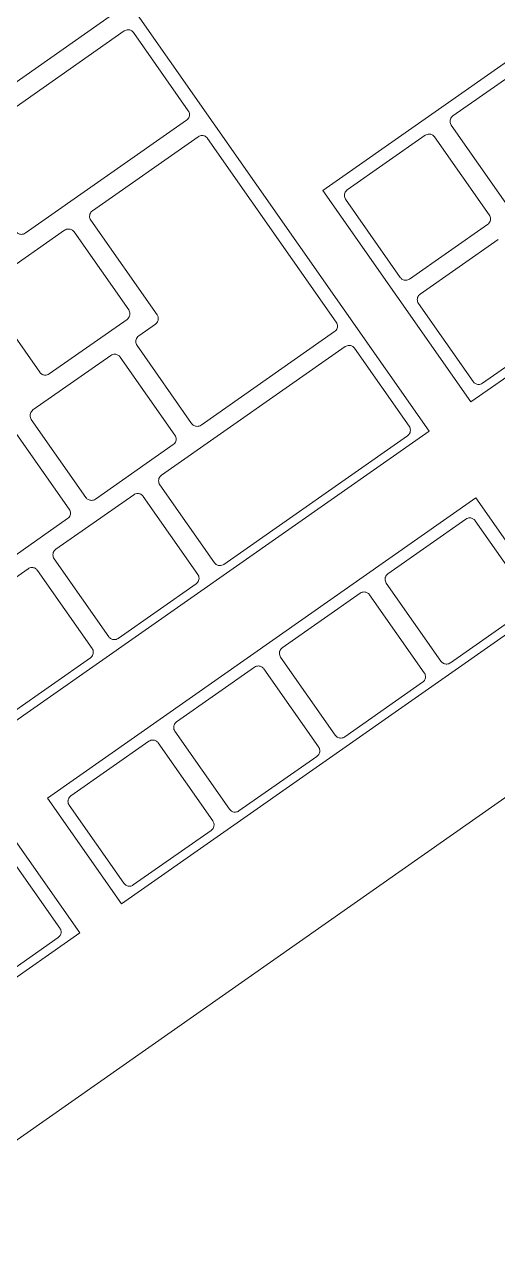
# Model space of a CAD drawing. Header units: inches. Extents: x 1 to 4637, y -664 to 702.
# Drawn here: x 1607.57 to 1610.32, y -358.13 to -351.07 of the extents above; entities that cross this region are included whole.
import ezdxf

# ---------------------------------------------------------------- set-up
doc = ezdxf.new("R2010")
doc.units = ezdxf.units.IN
doc.header["$MEASUREMENT"] = 0
doc.layers.add('I-FURN', color=30, linetype='Continuous', lineweight=9)

# ---------------------------------------------------------------- blocks, each defined once
blk = doc.blocks.new('Desk - Group 1 - No Side Chairs-V14-New Construction - Tel_Data_Elec Plan')
at = {"layer": 'I-FURN'}
for p, q in [((25.2669, 17.82), (10.4318, 7.4324)), ((16.8319, 9.4804), (26.0555, 15.9388)), ((18.857, 12.3883), (21.3403, 14.1271)), ((18.9827, 12.4148), (19.4342, 12.731)), ((19.2861, 11.7755), (18.857, 12.3883)), ((19.2896, 11.9078), (18.973, 12.36)), ((16.1319, 10.4801), (18.6152, 12.2189)), ((18.6152, 12.2189), (19.0442, 11.6062)), ((18.0958, 11.7938), (18.5473, 12.11)), ((18.6021, 12.1003), (18.9188, 11.6481)), ((18.4028, 11.2868), (18.0861, 11.739)), ((17.483, 11.3648), (17.9345, 11.6809)), ((17.9894, 11.6712), (18.306, 11.219)), ((19.0442, 11.6062), (16.561, 9.8674)), ((18.9091, 11.5933), (18.4576, 11.2771)), ((17.79, 10.8577), (17.4734, 11.3099)), ((16.8703, 10.9357), (17.3218, 11.2519)), ((17.3766, 11.2422), (17.6932, 10.79)), ((18.2963, 11.1642), (17.8448, 10.8481)), ((18.7958, 10.7941), (19.2473, 11.1102)), ((17.1772, 10.4287), (16.8606, 10.8809)), ((16.2575, 10.5067), (16.709, 10.8228)), ((16.7639, 10.8131), (17.0805, 10.3609)), ((17.6836, 10.7352), (17.2321, 10.419)), ((19.1028, 10.287), (18.7861, 10.7392)), ((18.1831, 10.365), (18.6346, 10.6812)), ((18.6894, 10.6715), (19.006, 10.2193)), ((19.6091, 10.5935), (19.1576, 10.2774)), ((16.561, 9.8674), (16.1319, 10.4801)), ((16.5645, 9.9996), (16.2479, 10.4518)), ((17.0708, 10.3061), (16.6193, 9.99)), ((18.49, 9.858), (18.1734, 10.3102)), ((18.9283, 9.9871), (19.3798, 10.3032)), ((16.9576, 9.5069), (18.0218, 10.2521)), ((18.0766, 10.2424), (18.3933, 9.7902)), ((18.9964, 10.1645), (18.5449, 9.8483)), ((19.2353, 9.48), (18.9187, 9.9322)), ((18.3156, 9.558), (18.7671, 9.8741)), ((18.8219, 9.8645), (19.1386, 9.4123)), ((18.3836, 9.7354), (17.3194, 8.9902)), ((18.9772, 6.4166), (16.8319, 9.4804)), ((18.6226, 9.051), (18.3059, 9.5032)), ((17.2645, 8.9999), (16.9479, 9.4521)), ((17.3803, 8.9031), (18.1543, 9.4451)), ((18.2092, 9.4354), (18.5258, 8.9832)), ((19.1289, 9.3574), (18.6774, 9.0413)), ((14.7196, 8.0013), (16.5901, 9.311)), ((16.5901, 9.311), (17.4482, 8.0855)), ((16.0707, 8.8859), (16.5222, 9.2021)), ((16.577, 9.1924), (16.8937, 8.7402)), ((18.5834, 8.8323), (19.0349, 9.1485)), ((19.0897, 9.1388), (19.4064, 8.6866)), ((18.5161, 8.9284), (18.4194, 8.8606)), ((18.1164, 7.7833), (17.3707, 8.8483)), ((18.4097, 8.8058), (18.7936, 8.2576)), ((18.8904, 8.3253), (18.5737, 8.7775)), ((16.884, 8.6853), (16.4325, 8.3692)), ((19.3967, 8.6318), (18.9452, 8.3156)), ((16.4935, 8.2821), (16.945, 8.5983)), ((16.9998, 8.5886), (17.3164, 8.1364)), ((18.2384, 7.6776), (19.1737, 8.3325)), ((16.8004, 7.7751), (16.4838, 8.2273)), ((18.7839, 8.2027), (18.1712, 7.7737)), ((16.387, 8.1596), (16.7037, 7.7073)), ((17.4482, 8.0855), (15.5777, 6.7758)), ((17.3068, 8.0816), (16.8553, 7.7654)), ((19.5355, 7.8158), (18.6002, 7.1609)), ((16.694, 7.6525), (16.2425, 7.3364)), ((18.5454, 7.1706), (18.2288, 7.6228)), ((18.6675, 7.0649), (19.4092, 7.5843))]:
    blk.add_line(p, q, dxfattribs=at)
for points in [[(18.973, 12.36), (18.9711, 12.3627), (18.9679, 12.3688), (18.9656, 12.3787), (18.9659, 12.389), (18.969, 12.399), (18.9746, 12.408), (18.9798, 12.4128), (18.9827, 12.4148)], [(18.5473, 12.11), (18.5502, 12.112), (18.5565, 12.1152), (18.5668, 12.1174), (18.5772, 12.1168), (18.587, 12.1136), (18.5956, 12.1081), (18.6002, 12.103), (18.6021, 12.1003)], [(18.0861, 11.739), (18.0842, 11.7417), (18.081, 11.7478), (18.0787, 11.7577), (18.0791, 11.768), (18.0821, 11.778), (18.0877, 11.787), (18.0929, 11.7918), (18.0958, 11.7938)], [(17.9345, 11.6809), (17.9374, 11.6829), (17.9437, 11.6862), (17.9541, 11.6884), (17.9645, 11.6878), (17.9743, 11.6846), (17.9829, 11.679), (17.9874, 11.674), (17.9894, 11.6712)], [(17.4734, 11.3099), (17.4714, 11.3127), (17.4683, 11.3187), (17.466, 11.3287), (17.4663, 11.339), (17.4693, 11.349), (17.4749, 11.3579), (17.4801, 11.3627), (17.483, 11.3648)], [(17.3218, 11.2519), (17.3247, 11.2539), (17.331, 11.2571), (17.3413, 11.2593), (17.3517, 11.2587), (17.3615, 11.2555), (17.3701, 11.25), (17.3747, 11.2449), (17.3766, 11.2422)], [(16.8606, 10.8809), (16.8587, 10.8836), (16.8555, 10.8896), (16.8532, 10.8996), (16.8536, 10.9099), (16.8566, 10.9199), (16.8622, 10.9289), (16.8674, 10.9337), (16.8703, 10.9357)], [(16.709, 10.8228), (16.7119, 10.8248), (16.7182, 10.8281), (16.7286, 10.8303), (16.739, 10.8297), (16.7488, 10.8265), (16.7574, 10.8209), (16.7619, 10.8159), (16.7639, 10.8131)], [(18.7861, 10.7392), (18.7838, 10.7426), (18.7802, 10.75), (18.7784, 10.7622), (18.7805, 10.7746), (18.7863, 10.7858), (18.7924, 10.7917), (18.7958, 10.7941)], [(18.1734, 10.3102), (18.1711, 10.3135), (18.1674, 10.3209), (18.1656, 10.3332), (18.1677, 10.3455), (18.1736, 10.3567), (18.1796, 10.3626), (18.1831, 10.365)], [(19.006, 10.2193), (19.0084, 10.2159), (19.012, 10.2085), (19.0138, 10.1962), (19.0117, 10.1839), (19.0058, 10.1727), (18.9998, 10.1668), (18.9964, 10.1645)], [(18.9187, 9.9322), (18.9163, 9.9356), (18.9127, 9.943), (18.9109, 9.9553), (18.913, 9.9676), (18.9189, 9.9788), (18.9249, 9.9847), (18.9283, 9.9871)], [(18.3933, 9.7902), (18.3956, 9.7869), (18.3993, 9.7795), (18.401, 9.7672), (18.399, 9.7548), (18.3931, 9.7437), (18.387, 9.7378), (18.3836, 9.7354)], [(18.3059, 9.5032), (18.3036, 9.5065), (18.2999, 9.5139), (18.2982, 9.5262), (18.3003, 9.5386), (18.3061, 9.5497), (18.3122, 9.5556), (18.3156, 9.558)], [(16.9479, 9.4521), (16.9456, 9.4554), (16.9419, 9.4628), (16.9401, 9.4751), (16.9422, 9.4874), (16.9481, 9.4986), (16.9541, 9.5045), (16.9576, 9.5069)], [(19.1386, 9.4123), (19.1409, 9.4089), (19.1445, 9.4015), (19.1463, 9.3891), (19.1442, 9.3768), (19.1383, 9.3657), (19.1323, 9.3598), (19.1289, 9.3574)], [(18.5258, 8.9832), (18.5282, 8.9799), (18.5318, 8.9724), (18.5336, 8.9601), (18.5314, 8.9477), (18.5256, 8.9366), (18.5195, 8.9308), (18.5161, 8.9284)], [(17.3707, 8.8483), (17.3683, 8.8516), (17.3647, 8.8591), (17.3629, 8.8714), (17.365, 8.8837), (17.3709, 8.8949), (17.3769, 8.9007), (17.3803, 8.9031)], [(18.5737, 8.7775), (18.5714, 8.7809), (18.5677, 8.7883), (18.566, 8.8007), (18.5681, 8.813), (18.5739, 8.8241), (18.58, 8.83), (18.5834, 8.8323)], [(16.8937, 8.7402), (16.896, 8.7368), (16.8996, 8.7294), (16.9014, 8.7171), (16.8993, 8.7048), (16.8935, 8.6936), (16.8874, 8.6877), (16.884, 8.6853)], [(16.4838, 8.2273), (16.4814, 8.2306), (16.4778, 8.2381), (16.476, 8.2504), (16.4781, 8.2627), (16.484, 8.2739), (16.49, 8.2797), (16.4935, 8.2821)], [(18.7936, 8.2576), (18.796, 8.2542), (18.7996, 8.2467), (18.8014, 8.2344), (18.7992, 8.222), (18.7934, 8.2109), (18.7873, 8.2051), (18.7839, 8.2027)], [(17.3164, 8.1364), (17.3188, 8.133), (17.3224, 8.1256), (17.3242, 8.1133), (17.3221, 8.1009), (17.3162, 8.0898), (17.3102, 8.084), (17.3068, 8.0816)], [(16.7037, 7.7073), (16.706, 7.704), (16.7097, 7.6965), (16.7114, 7.6842), (16.7093, 7.6719), (16.7035, 7.6608), (16.6974, 7.6549), (16.694, 7.6525)], [(18.2288, 7.6228), (18.2264, 7.6262), (18.2228, 7.6336), (18.221, 7.646), (18.2232, 7.6583), (18.229, 7.6694), (18.235, 7.6752), (18.2384, 7.6776)]]:
    blk.add_open_spline(points, degree=3, dxfattribs=at)
for points, knots in [([(18.9188, 11.6481), (18.9211, 11.6448), (18.9247, 11.6374), (18.9262, 11.6272), (18.9255, 11.619), (18.9235, 11.611), (18.9186, 11.6016), (18.9125, 11.5957), (18.9091, 11.5933)], [0, 0, 0, 0, 0.2, 0.4, 0.5, 0.6, 0.8, 1, 1, 1, 1]), ([(18.306, 11.219), (18.3083, 11.2157), (18.3119, 11.2084), (18.3135, 11.1982), (18.3127, 11.19), (18.3107, 11.1819), (18.3059, 11.1726), (18.2998, 11.1666), (18.2963, 11.1642)], [0, 0, 0, 0, 0.2, 0.4, 0.5, 0.6, 0.8, 1, 1, 1, 1]), ([(18.4576, 11.2771), (18.4541, 11.2747), (18.4465, 11.271), (18.435, 11.2695), (18.4247, 11.271), (18.4132, 11.2756), (18.4062, 11.2818), (18.4028, 11.2868)], [0, 0, 0, 0, 0.2, 0.4, 0.55, 0.7, 1, 1, 1, 1]), ([(17.8448, 10.8481), (17.8414, 10.8456), (17.8337, 10.842), (17.8222, 10.8404), (17.812, 10.8419), (17.8005, 10.8465), (17.7935, 10.8528), (17.79, 10.8577)], [0, 0, 0, 0, 0.2, 0.4, 0.55, 0.7, 1, 1, 1, 1]), ([(17.6932, 10.79), (17.6956, 10.7867), (17.6992, 10.7793), (17.7007, 10.7691), (17.7, 10.7609), (17.698, 10.7529), (17.6931, 10.7435), (17.687, 10.7376), (17.6836, 10.7352)], [0, 0, 0, 0, 0.2, 0.4, 0.5, 0.6, 0.8, 1, 1, 1, 1]), ([(18.6346, 10.6812), (18.638, 10.6836), (18.6456, 10.6872), (18.6571, 10.6888), (18.6674, 10.6873), (18.6789, 10.6828), (18.6859, 10.6765), (18.6894, 10.6715)], [0, 0, 0, 0, 0.2, 0.4, 0.55, 0.7, 1, 1, 1, 1]), ([(17.2321, 10.419), (17.2286, 10.4166), (17.221, 10.4129), (17.2095, 10.4114), (17.1992, 10.4129), (17.1877, 10.4175), (17.1807, 10.4237), (17.1772, 10.4287)], [0, 0, 0, 0, 0.2, 0.4, 0.55, 0.7, 1, 1, 1, 1]), ([(17.0805, 10.3609), (17.0828, 10.3576), (17.0864, 10.3503), (17.088, 10.3401), (17.0872, 10.3319), (17.0852, 10.3238), (17.0804, 10.3145), (17.0743, 10.3085), (17.0708, 10.3061)], [0, 0, 0, 0, 0.2, 0.4, 0.5, 0.6, 0.8, 1, 1, 1, 1]), ([(18.0218, 10.2521), (18.0252, 10.2545), (18.0329, 10.2582), (18.0443, 10.2597), (18.0546, 10.2583), (18.0661, 10.2537), (18.0731, 10.2474), (18.0766, 10.2424)], [0, 0, 0, 0, 0.2, 0.4, 0.55, 0.7, 1, 1, 1, 1]), ([(19.1576, 10.2774), (19.1542, 10.275), (19.1466, 10.2713), (19.1352, 10.2697), (19.1249, 10.2712), (19.1134, 10.2757), (19.1063, 10.282), (19.1028, 10.287)], [0, 0, 0, 0, 0.2, 0.4, 0.55, 0.7, 1, 1, 1, 1]), ([(16.6193, 9.99), (16.6159, 9.9875), (16.6082, 9.9838), (16.5967, 9.9823), (16.5865, 9.9838), (16.575, 9.9884), (16.568, 9.9946), (16.5645, 9.9996)], [0, 0, 0, 0, 0.2, 0.4, 0.55, 0.7, 1, 1, 1, 1]), ([(18.7671, 9.8741), (18.7705, 9.8765), (18.7781, 9.8802), (18.7895, 9.8818), (18.7998, 9.8803), (18.8113, 9.8758), (18.8184, 9.8695), (18.8219, 9.8645)], [0, 0, 0, 0, 0.2, 0.4, 0.55, 0.7, 1, 1, 1, 1]), ([(18.5449, 9.8483), (18.5414, 9.8459), (18.5339, 9.8422), (18.5224, 9.8407), (18.5121, 9.8421), (18.5006, 9.8467), (18.4935, 9.853), (18.49, 9.858)], [0, 0, 0, 0, 0.2, 0.4, 0.55, 0.7, 1, 1, 1, 1]), ([(18.1543, 9.4451), (18.1577, 9.4475), (18.1653, 9.4512), (18.1768, 9.4527), (18.187, 9.4513), (18.1986, 9.4467), (18.2057, 9.4404), (18.2092, 9.4354)], [0, 0, 0, 0, 0.2, 0.4, 0.55, 0.7, 1, 1, 1, 1]), ([(16.5222, 9.2021), (16.5256, 9.2045), (16.5332, 9.2081), (16.5447, 9.2097), (16.555, 9.2082), (16.5665, 9.2036), (16.5735, 9.1974), (16.577, 9.1924)], [0, 0, 0, 0, 0.2, 0.4, 0.55, 0.7, 1, 1, 1, 1]), ([(19.0349, 9.1485), (19.0383, 9.1509), (19.0458, 9.1545), (19.0573, 9.1561), (19.0675, 9.1547), (19.0791, 9.1501), (19.0862, 9.1438), (19.0897, 9.1388)], [0, 0, 0, 0, 0.2, 0.4, 0.55, 0.7, 1, 1, 1, 1]), ([(18.6774, 9.0413), (18.674, 9.0389), (18.6664, 9.0352), (18.655, 9.0337), (18.6447, 9.0351), (18.6332, 9.0396), (18.6261, 9.0459), (18.6226, 9.051)], [0, 0, 0, 0, 0.2, 0.4, 0.55, 0.7, 1, 1, 1, 1]), ([(17.3194, 8.9902), (17.3159, 8.9878), (17.3084, 8.9841), (17.2969, 8.9826), (17.2866, 8.984), (17.2751, 8.9886), (17.268, 8.9949), (17.2645, 8.9999)], [0, 0, 0, 0, 0.2, 0.4, 0.55, 0.7, 1, 1, 1, 1]), ([(18.4194, 8.8606), (18.416, 8.8583), (18.4099, 8.8524), (18.4046, 8.8422), (18.4024, 8.8321), (18.4027, 8.8197), (18.4062, 8.8108), (18.4097, 8.8058)], [0, 0, 0, 0, 0.2, 0.4, 0.55, 0.7, 1, 1, 1, 1]), ([(16.945, 8.5983), (16.9484, 8.6007), (16.9559, 8.6043), (16.9674, 8.6059), (16.9777, 8.6044), (16.9892, 8.5999), (16.9963, 8.5936), (16.9998, 8.5886)], [0, 0, 0, 0, 0.2, 0.4, 0.55, 0.7, 1, 1, 1, 1]), ([(18.9452, 8.3156), (18.9418, 8.3133), (18.9343, 8.3096), (18.9198, 8.3076), (18.9034, 8.3119), (18.8939, 8.3203), (18.8904, 8.3253)], [0, 0, 0, 0, 0.2, 0.4, 0.7, 1, 1, 1, 1]), ([(19.1737, 8.3325), (19.1771, 8.3349), (19.1846, 8.3385), (19.1991, 8.3406), (19.2155, 8.3363), (19.225, 8.3279), (19.2285, 8.3228)], [0, 0, 0, 0, 0.2, 0.4, 0.7, 1, 1, 1, 1]), ([(16.8553, 7.7654), (16.8519, 7.763), (16.8443, 7.7594), (16.8329, 7.7578), (16.8226, 7.7592), (16.811, 7.7638), (16.8039, 7.7701), (16.8004, 7.7751)], [0, 0, 0, 0, 0.2, 0.4, 0.55, 0.7, 1, 1, 1, 1]), ([(18.1712, 7.7737), (18.1678, 7.7713), (18.1603, 7.7676), (18.1458, 7.7656), (18.1294, 7.7699), (18.1199, 7.7783), (18.1164, 7.7833)], [0, 0, 0, 0, 0.2, 0.4, 0.7, 1, 1, 1, 1]), ([(18.6002, 7.1609), (18.5969, 7.1585), (18.5893, 7.1549), (18.5748, 7.1529), (18.5584, 7.1571), (18.5489, 7.1655), (18.5454, 7.1706)], [0, 0, 0, 0, 0.2, 0.4, 0.7, 1, 1, 1, 1])]:
    blk.add_open_spline(points, degree=3, knots=knots, dxfattribs=at)

msp = doc.modelspace()

# ---------------------------------------------------------------- block references
at = {"layer": 'I-FURN', "rotation": 180}
msp.add_blockref('Desk - Group 1 - No Side Chairs-V14-New Construction - Tel_Data_Elec Plan', (1626.7506, -343.9512), dxfattribs=at)

doc.saveas('drawing.dxf')
